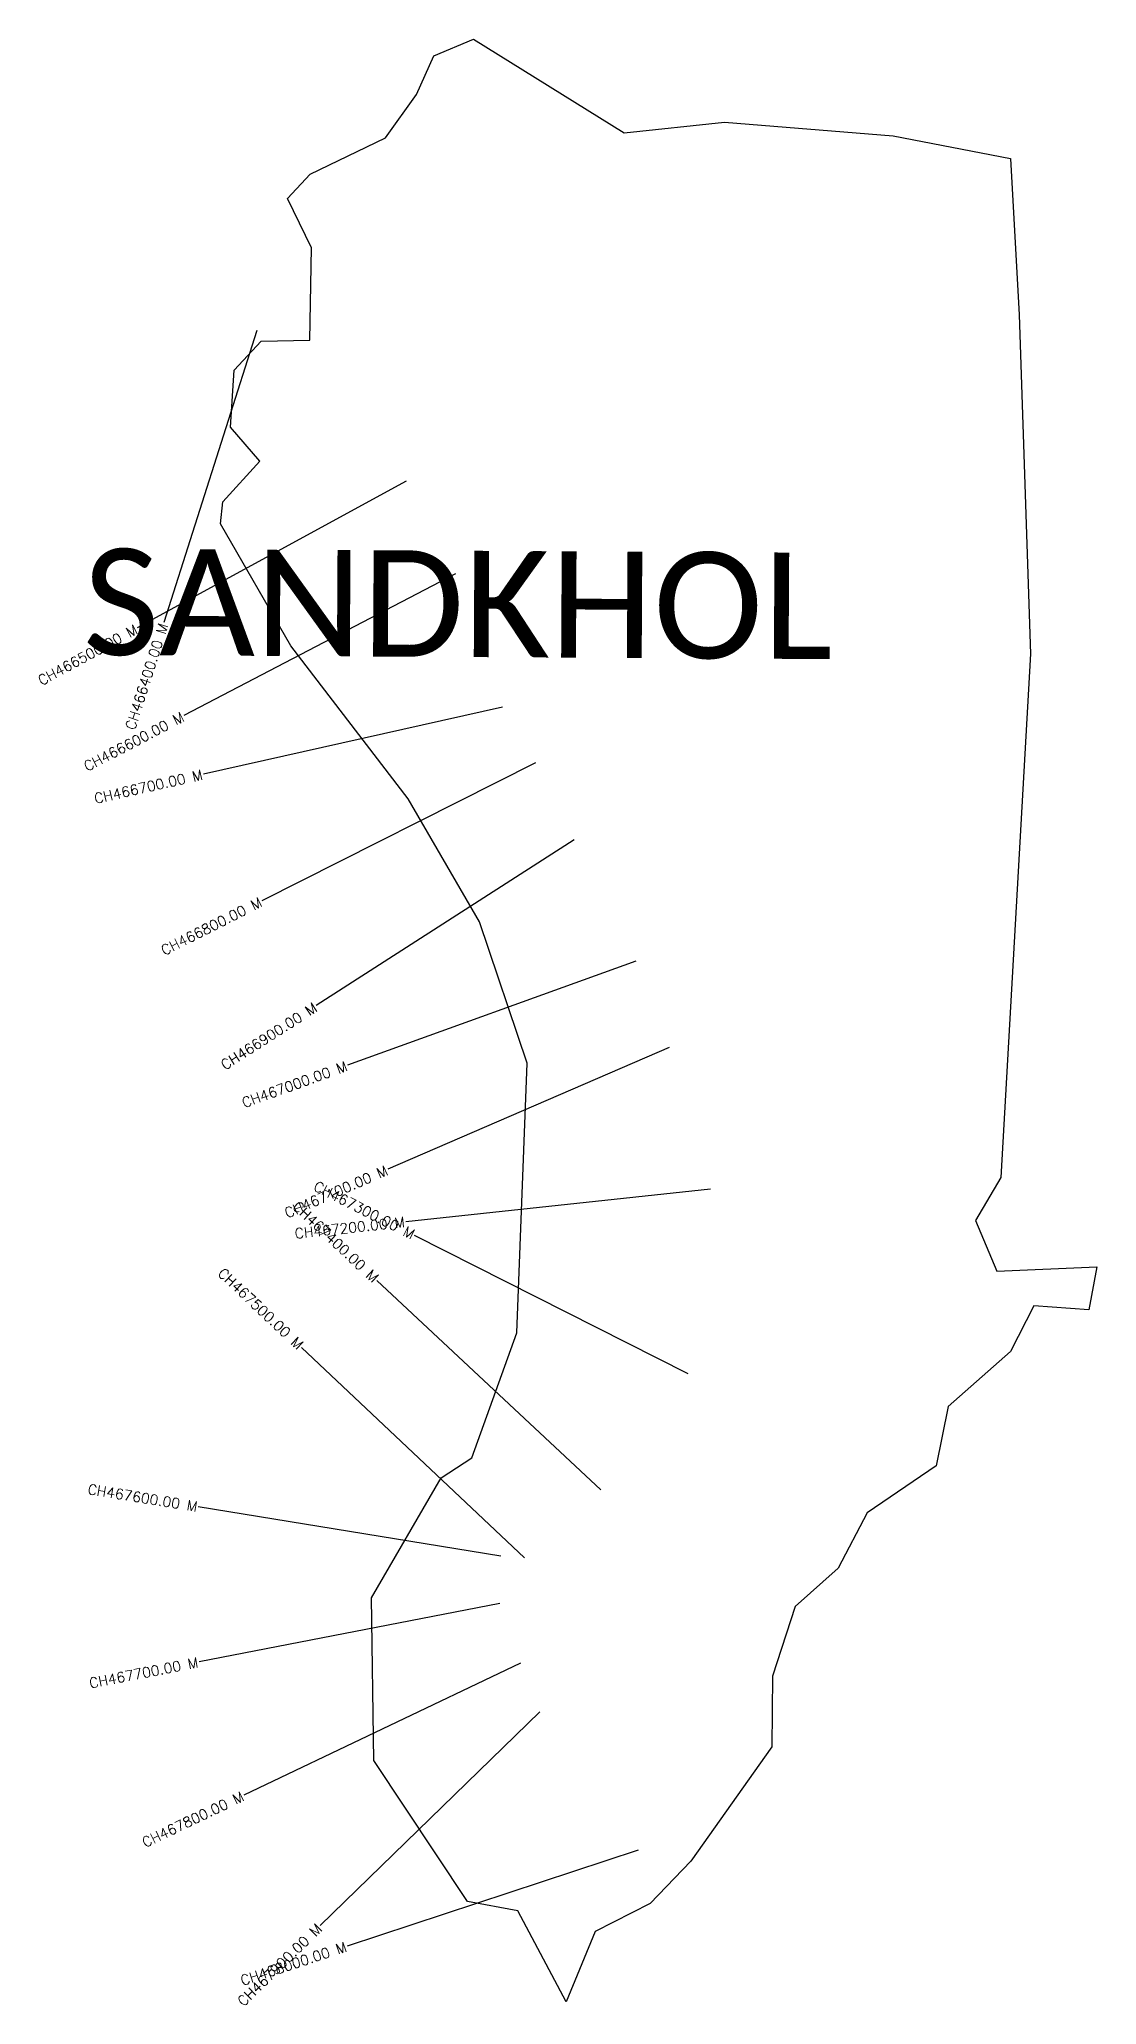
# Model space of a CAD drawing. Header units: metres. Extents: x 310597 to 311632, y 1908846 to 1910770.
import ezdxf
from ezdxf.enums import TextEntityAlignment as Align

# ---------------------------------------------------------------- set-up
doc = ezdxf.new("R2010")
doc.units = ezdxf.units.M
for name, color, linetype in [('CS', 134, 'Continuous'), ('CSMark', 6, 'Continuous'), ('village', 3, 'Continuous'), ('VILLAGE NAME', 250, 'Continuous')]:
    doc.layers.add(name, color=color, linetype=linetype)
doc.styles.get("Standard").update_dxf_attribs({"font": 'simplex.shx'})

msp = doc.modelspace()

# ---------------------------------------------------------------- linework, layer by layer
at = {"color": 6, "flags": 128}
msp.add_lwpolyline([(310983.2, 1910753.3), (311022.2, 1910769.5)], dxfattribs=at)
at = {"layer": 'CS'}
for p, q in [((310810.1, 1910484.4), (310719, 1910198.6)), ((310956.3, 1910337.2), (310693, 1910193.4)), ((311004.6, 1910246.4), (310738.6, 1910107.7)), ((311050.5, 1910116), (310757.8, 1910050.2)), ((311082.7, 1910061.5), (310814.9, 1909926.3)), ((311120.5, 1909986.1), (310868.2, 1909823.8)), ((311181, 1909867.4), (310898.8, 1909765.4)), ((311213.6, 1909782.7), (310938.3, 1909663.6)), ((311254.2, 1909644.3), (310955.9, 1909612.3)), ((311232.1, 1909463.3), (310964.4, 1909598.7)), ((311146.7, 1909350), (310927.5, 1909554.9)), ((311072.2, 1909283.4), (310853.9, 1909489.2)), ((311048.8, 1909285), (310752.7, 1909333.3)), ((311048, 1909238.8), (310753.5, 1909181.4)), ((311068, 1909180.4), (310797.3, 1909051.1)), ((311087.2, 1909132.5), (310872, 1908923.4)), ((311183.3, 1908997.1), (310898.3, 1908903.4))]:
    msp.add_line(p, q, dxfattribs=at)
at = {"layer": 'village', "color": 6}
for points in [[(311022.2, 1910769.5, 0), (311169.5, 1910678, 0), (311267.7, 1910688.5, 0), (311432.9, 1910674.9, 0), (311547.8, 1910653, 0), (311556.4, 1910500, 0), (311567.5, 1910168.1, 0), (311538.3, 1909655.6, 0), (311513.4, 1909613.5, 0), (311534.3, 1909563.9, 0)], [(311534.3, 1909563.9, 0), (311632.2, 1909568, 0), (311624.5, 1909526.1, 0), (311570.6, 1909529.9, 0), (311547.9, 1909485.3, 0), (311486.8, 1909431.6, 0), (311475.1, 1909373.3, 0), (311407.4, 1909327.5, 0), (311379.1, 1909273.1, 0), (311336.9, 1909235.8, 0), (311314.9, 1909167.5, 0), (311314, 1909098.3, 0), (311235, 1908986.4, 0), (311194.9, 1908945.2, 0), (311141.2, 1908917.8, 0), (311112.9, 1908848.8, 0), (311065.5, 1908937.8, 0), (311016.3, 1908947, 0), (310924.6, 1909084.9, 0), (310922.4, 1909244.2, 0), (310990.4, 1909361.7, 0), (311020.4, 1909381.1, 0), (311064.7, 1909503.6, 0), (311074.7, 1909767.5, 0), (311028, 1909905.7, 0), (310958.3, 1910026.2, 0), (310843.3, 1910176, 0), (310774.6, 1910295.3, 0), (310776.7, 1910316.7, 0), (310813.1, 1910356.5, 0), (310784.2, 1910389.9, 0), (310787.9, 1910445.7, 0), (310814.4, 1910474.2, 0), (310861.8, 1910475.1, 0), (310863.4, 1910565.4, 0), (310840.1, 1910613.7, 0), (310862.3, 1910637.4, 0), (310936.1, 1910673.2, 0), (310966.3, 1910715.4, 0), (310983.2, 1910753.3, 0)]]:
    msp.add_polyline3d(points, dxfattribs=at)

# ---------------------------------------------------------------- texts
at = {"layer": 'CSMark'}
for s, rotation, p in [('CH466500.00 M', 28.6299, (310692.1, 1910193)), ('CH466400.00 M', 72.3094, (310718.7, 1910197.6)), ('CH466600.00 M', 27.5392, (310737.8, 1910107.2)), ('CH466700.00 M', 12.6681, (310756.8, 1910050)), ('CH466800.00 M', 26.7864, (310814, 1909925.9)), ('CH466900.00 M', 32.7556, (310867.4, 1909823.2)), ('CH467000.00 M', 19.8686, (310897.9, 1909765.1)), ('CH467100.00 M', 23.3977, (310937.4, 1909663.2)), ('CH467300.00 M', 333.1748, (310963.5, 1909599.2)), ('CH467400.00 M', 316.9332, (310926.8, 1909555.6)), ('CH467200.00 M', 6.1187, (310954.9, 1909612.2)), ('CH467500.00 M', 316.6784, (310853.2, 1909489.9)), ('CH467600.00 M', 350.7453, (310751.7, 1909333.4)), ('CH467700.00 M', 11.0235, (310752.5, 1909181.2)), ('CH467800.00 M', 25.5311, (310796.4, 1909050.7)), ('CH467900.00 M', 44.1788, (310871.3, 1908922.7)), ('CH468000.00 M', 18.199, (310897.4, 1908903.1))]:
    msp.add_text(s, height=10, rotation=rotation, dxfattribs=at).set_placement(p, align=Align.MIDDLE_RIGHT)
at = {"layer": 'VILLAGE NAME', "insert": (310640.4, 1910271.1), "char_height": 104.042, "attachment_point": 1, "rotation": 359.6762}
msp.add_mtext_dynamic_manual_height_columns('{\\fCalibri|b0|i0|c0|p34;SANDKHOL}', width=1028.721, gutter_width=520.2, heights=[0], dxfattribs=at)

doc.saveas('drawing.dxf')
